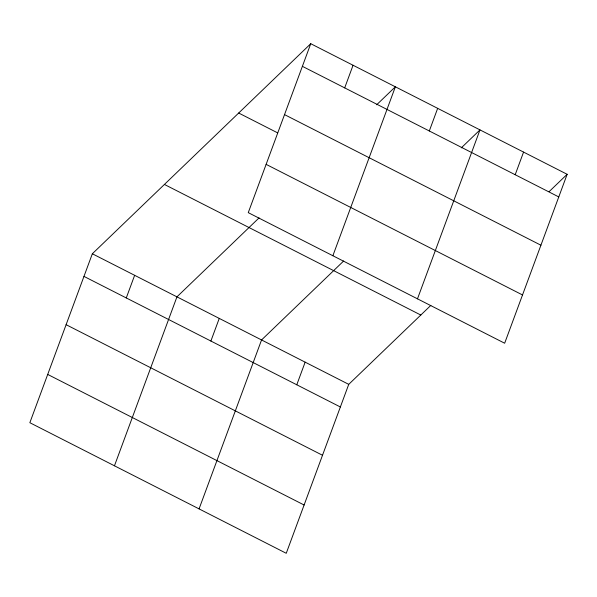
<?xml version="1.0" encoding="UTF-8"?>
<svg xmlns="http://www.w3.org/2000/svg" width="597" height="597" viewBox="0 0 597 597"><rect width="100%" height="100%" fill="white"/><g stroke="black" fill="none" stroke-linecap="round" stroke-linejoin="round"><path stroke-width="0.9" d="M310.753 43.708L248.262 212.644L504.659 343.23L567.15 174.294L310.753 43.708L92.341 253.77L29.85 422.706L286.247 553.292L348.738 384.356L430.847 305.38M126.273 297.94L134.646 275.314M114.46 465.794L176.951 296.858L259.061 217.89M210.883 341.036L219.256 318.41M344.693 87.886L353.058 65.26M199.07 508.89L261.561 339.954L343.671 260.986M332.872 255.74L395.363 86.804L376.677 104.773M296.776 384.781L305.149 362.155M429.303 130.982L437.668 108.348M417.482 298.836L479.973 129.9L461.287 147.869M515.196 174.727L523.562 152.101M549.128 191.63L567.15 174.294M302.388 66.334L558.777 196.928M284.53 114.617L540.919 245.21M238.681 113.027L277.665 132.885M266.128 164.362L522.517 294.955M164.421 184.451L420.81 315.037M92.341 253.77L348.738 384.356M83.968 276.396L340.365 406.982M66.11 324.678L322.507 455.265M47.708 374.423L304.104 505.01"/></g></svg>
